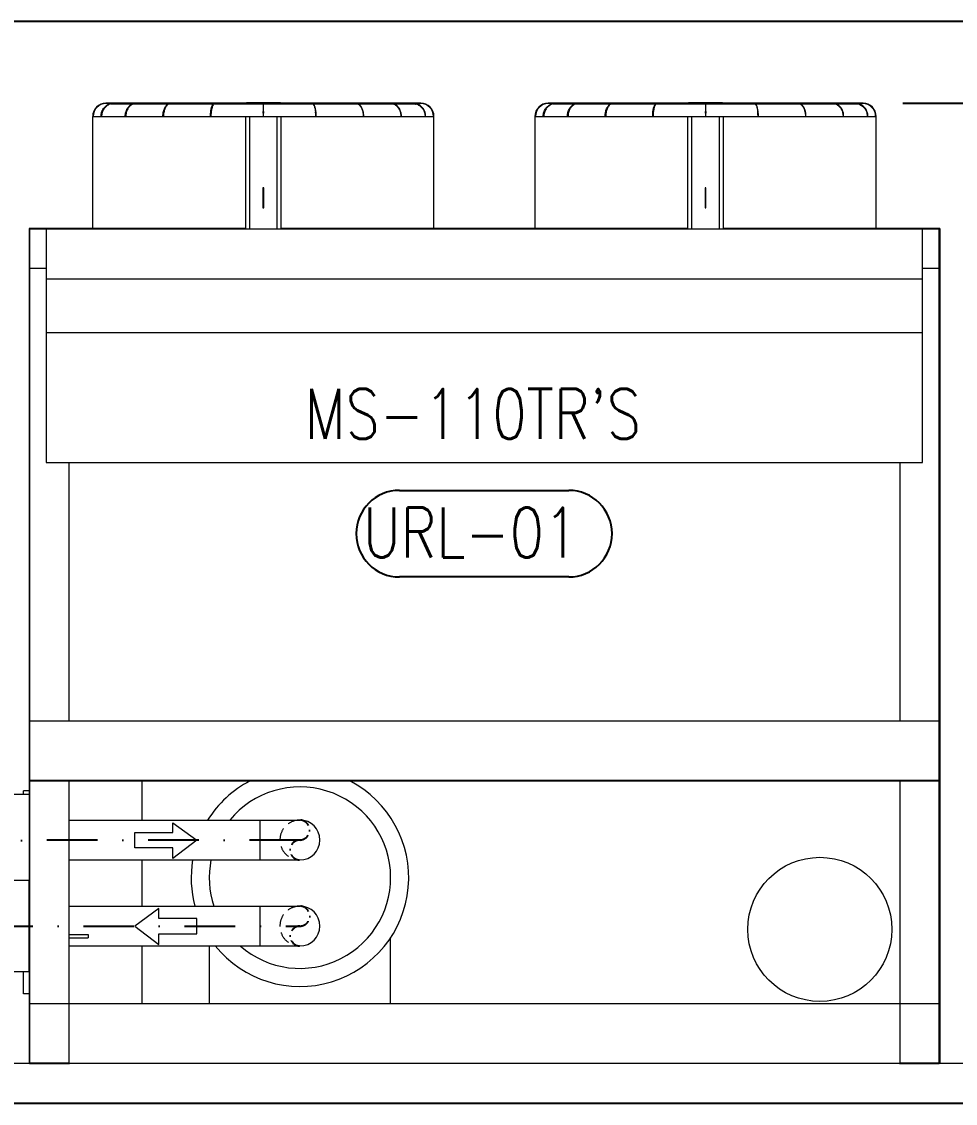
# Model space of a CAD drawing. Header units: millimetres. Extents: x -312439 to 477422, y -331570 to 212570.
# Drawn here: x 364688 to 367032, y 192609 to 195324 of the extents above; entities that cross this region are included whole.
import ezdxf

# ---------------------------------------------------------------- set-up
doc = ezdxf.new("R2010")
doc.units = ezdxf.units.MM
doc.linetypes.add('DASHDOT', pattern=[25.4, 12.7, -6.35, 0, -6.35])
doc.linetypes.add('HIDDEN', pattern=[9.525, 6.35, -3.175])
doc.layers.add('ARCONDTEXTO', color=4, linetype='Continuous')
doc.styles.add('ROMAND', font='ROMAND.SHX')
doc.styles.add('ROMANS', font='romans.shx', dxfattribs={"height": 187.5})
doc.dimstyles.new('1-50 (MILIMETRO)', dxfattribs={"dimscale": 0, "dimtxt": 125, "dimasz": 125, "dimexe": 100, "dimexo": 100, "dimgap": 50, "dimtad": 0, "dimdec": 0, "dimzin": 0, "dimdsep": 46, "dimtxsty": 'ROMAND', "dimcen": -390, "dimclrd": 1, "dimclre": 1, "dimclrt": 3, "dimadec": 0, "dimazin": 0, "dimtfac": 1, "dimtdec": 0, "dimtix": 1, "dimtmove": 2, "dimatfit": 2, "dimfxl": 1, "dimtvp": 1, "dimtolj": 1, "dimtzin": 0, "dimarcsym": 0})

# ---------------------------------------------------------------- blocks, each defined once
blk = doc.blocks.new('*D4')
at = {"color": 1, "lineweight": -2, "transparency": 16777216}
for p, q in [((366900.1, 195119), (367394.3, 195119)), ((367294.3, 192833.8), (367294.3, 194994)), ((367092.6, 192708.8), (367394.3, 192708.8))]:
    blk.add_line(p, q, dxfattribs=at)
at = {"color": 1, "transparency": 16777216}
for points in [[(367273.5, 194994), (367315.1, 194994), (367294.3, 195119)], [(367273.5, 192833.8), (367315.1, 192833.8), (367294.3, 192708.8)]]:
    blk.add_solid(points, dxfattribs=at)
at = {"layer": 'Defpoints', "color": 0, "transparency": 16777216}
for p in [(366800.1, 195119), (367294.3, 195119), (366992.6, 192708.8)]:
    blk.add_point(p, dxfattribs=at)
at = {"color": 3, "transparency": 16777216, "insert": (367169.3, 193913.9), "char_height": 125, "attachment_point": 5, "rotation": 90, "style": 'ROMAND'}
blk.add_mtext('\\A1;2410', dxfattribs=at)

msp = doc.modelspace()

# ---------------------------------------------------------------- linework, layer by layer
at = {"color": 1, "linetype": 'Continuous', "extrusion": (0, 1, 0)}
for p, q in [((368944.798, 195323.86, 0), (358992.168, 195323.86, 0)), ((368194.798, 192608.782, 0), (357294.798, 192608.782, 0))]:
    msp.add_line(p, q, dxfattribs=at)
at = {"color": 3, "linetype": 'Continuous', "lineweight": 0, "extrusion": (0, 1, 0)}
for p, q in [((365281.296, 195119.05, 0), (364898.986, 195119.05, 0)), ((364910.679, 195118.05, 0), (364898.986, 195118.05, 0)), ((364965.355, 195117.056, 0), (364912.279, 195117.056, 0)), ((364930.911, 195118.05, 0), (364918.343, 195118.05, 0)), ((365055.292, 195117.056, 0), (364968.202, 195117.056, 0)), ((364985.21, 195118.05, 0), (364974.519, 195118.05, 0)), ((364985.319, 195118.056, 0), (365057.23, 195118.056, 0)), ((365055.255, 195117.033, 0), (365007.676, 195117.033, 0)), ((365168.556, 195117.033, 0), (365057.422, 195117.033, 0)), ((365168.576, 195117.056, 0), (365057.474, 195117.056, 0)), ((365069.781, 195118.05, 0), (365062.014, 195118.05, 0)), ((365069.891, 195118.056, 0), (365169.628, 195118.056, 0)), ((365293.978, 195117.033, 0), (365169.98, 195117.033, 0)), ((365293.978, 195117.056, 0), (365170.006, 195117.056, 0)), ((365172.264, 195118.05, 0), (365176.348, 195118.05, 0)), ((365176.447, 195118.056, 0), (365293.978, 195118.056, 0)), ((365337.137, 195120.026, 0), (365251.819, 195120.026, 0)), ((365251.819, 195119.05, 0), (365251.819, 195120.026, 0)), ((365281.44, 195119.026, 0), (365294.326, 195119.026, 0)), ((365293.978, 195118.55, 0), (365293.978, 195086.133, 0)), ((365294.63, 195119.026, 0), (365307.515, 195119.026, 0)), ((365294.978, 195086.133, 0), (365294.978, 195118.55, 0)), ((365294.978, 195118.056, 0), (365412.509, 195118.056, 0)), ((365418.949, 195117.056, 0), (365294.978, 195117.056, 0)), ((365418.975, 195117.033, 0), (365294.978, 195117.033, 0)), ((365689.969, 195119.05, 0), (365307.66, 195119.05, 0)), ((365337.137, 195119.05, 0), (365337.137, 195120.026, 0)), ((365412.608, 195118.05, 0), (365416.691, 195118.05, 0)), ((365419.328, 195118.056, 0), (365519.065, 195118.056, 0)), ((365531.482, 195117.056, 0), (365420.38, 195117.056, 0)), ((365531.533, 195117.033, 0), (365420.4, 195117.033, 0)), ((365526.942, 195118.05, 0), (365519.174, 195118.05, 0)), ((365531.726, 195118.056, 0), (365603.637, 195118.056, 0)), ((365620.753, 195117.056, 0), (365533.663, 195117.056, 0)), ((365581.28, 195117.033, 0), (365533.701, 195117.033, 0)), ((365614.437, 195118.05, 0), (365603.746, 195118.05, 0)), ((365676.676, 195117.056, 0), (365623.6, 195117.056, 0)), ((365670.613, 195118.05, 0), (365658.045, 195118.05, 0)), ((365689.969, 195118.05, 0), (365678.276, 195118.05, 0)), ((366391.456, 195119.05, 0), (366009.146, 195119.05, 0)), ((366020.839, 195118.05, 0), (366009.146, 195118.05, 0)), ((366075.515, 195117.056, 0), (366022.44, 195117.056, 0)), ((366041.071, 195118.05, 0), (366028.503, 195118.05, 0)), ((366165.452, 195117.056, 0), (366078.362, 195117.056, 0)), ((366095.37, 195118.05, 0), (366084.679, 195118.05, 0)), ((366095.479, 195118.056, 0), (366167.39, 195118.056, 0)), ((366165.415, 195117.033, 0), (366117.836, 195117.033, 0)), ((366278.716, 195117.033, 0), (366167.582, 195117.033, 0)), ((366278.736, 195117.056, 0), (366167.634, 195117.056, 0)), ((366172.174, 195118.05, 0), (366179.941, 195118.05, 0)), ((366180.051, 195118.056, 0), (366279.788, 195118.056, 0)), ((366404.138, 195117.033, 0), (366280.14, 195117.033, 0)), ((366404.138, 195117.056, 0), (366280.166, 195117.056, 0)), ((366286.508, 195118.05, 0), (366282.424, 195118.05, 0)), ((366286.607, 195118.056, 0), (366404.138, 195118.056, 0)), ((366447.297, 195120.026, 0), (366361.979, 195120.026, 0)), ((366361.979, 195119.05, 0), (366361.979, 195120.026, 0)), ((366391.6, 195119.026, 0), (366404.486, 195119.026, 0)), ((366404.138, 195118.55, 0), (366404.138, 195086.133, 0)), ((366404.79, 195119.026, 0), (366417.675, 195119.026, 0)), ((366405.138, 195086.133, 0), (366405.138, 195118.55, 0)), ((366405.138, 195118.056, 0), (366522.669, 195118.056, 0)), ((366529.109, 195117.056, 0), (366405.138, 195117.056, 0)), ((366529.135, 195117.033, 0), (366405.138, 195117.033, 0)), ((366800.129, 195119.05, 0), (366417.82, 195119.05, 0)), ((366447.297, 195119.05, 0), (366447.297, 195120.026, 0)), ((366522.768, 195118.05, 0), (366526.851, 195118.05, 0)), ((366529.488, 195118.056, 0), (366629.225, 195118.056, 0)), ((366641.642, 195117.056, 0), (366530.54, 195117.056, 0)), ((366641.694, 195117.033, 0), (366530.56, 195117.033, 0)), ((366637.102, 195118.05, 0), (366629.335, 195118.05, 0)), ((366641.886, 195118.056, 0), (366713.797, 195118.056, 0)), ((366730.913, 195117.056, 0), (366643.824, 195117.056, 0)), ((366691.44, 195117.033, 0), (366643.861, 195117.033, 0)), ((366724.597, 195118.05, 0), (366713.906, 195118.05, 0)), ((366786.836, 195117.056, 0), (366733.761, 195117.056, 0)), ((366780.773, 195118.05, 0), (366768.205, 195118.05, 0)), ((366800.129, 195118.05, 0), (366788.437, 195118.05, 0)), ((364866.07, 195086.133, 0), (365722.886, 195086.133, 0)), ((364866.32, 194804.689, 0), (364866.32, 195086.133, 0)), ((364867.07, 195086.133, 0), (364867.57, 195086.141, 0)), ((365249.534, 195086.133, 0), (365249.534, 194803.689, 0)), ((365260.351, 194803.689, 0), (365260.351, 195086.133, 0)), ((365328.605, 195086.133, 0), (365328.605, 194803.689, 0)), ((365339.422, 194803.689, 0), (365339.422, 195086.133, 0)), ((365721.386, 195086.141, 0), (365721.886, 195086.133, 0)), ((365722.636, 194804.689, 0), (365722.636, 195086.133, 0)), ((365976.23, 195086.133, 0), (366833.046, 195086.133, 0)), ((365976.48, 194804.689, 0), (365976.48, 195086.133, 0)), ((365977.23, 195086.133, 0), (365977.73, 195086.141, 0)), ((366359.694, 195086.133, 0), (366359.694, 194803.689, 0)), ((366449.582, 194803.689, 0), (366449.582, 195086.133, 0)), ((366831.546, 195086.141, 0), (366832.046, 195086.133, 0)), ((366832.796, 194804.689, 0), (366832.796, 195086.133, 0)), ((365295.478, 194906.599, 0), (365293.478, 194906.599, 0)), ((365293.478, 194906.599, 0), (365293.478, 194856.599, 0)), ((365295.478, 194856.599, 0), (365295.478, 194906.599, 0)), ((366405.638, 194906.599, 0), (366403.638, 194906.599, 0)), ((366403.638, 194906.599, 0), (366403.638, 194856.599, 0)), ((366405.638, 194856.599, 0), (366405.638, 194906.599, 0)), ((365293.478, 194856.599, 0), (365295.478, 194856.599, 0)), ((366403.638, 194856.599, 0), (366405.638, 194856.599, 0)), ((365249.534, 194804.689, 0), (364706.558, 194804.689, 0)), ((364706.558, 194804.689, 0), (364706.558, 192708.782, 0)), ((364707.558, 194803.689, 0), (366991.558, 194803.689, 0)), ((364707.558, 194803.689, 0), (364707.558, 192708.782, 0)), ((364749.086, 194803.689, 0), (364749.086, 194217.579, 0)), ((364750.086, 194542.626, 0), (364750.086, 194803.689, 0)), ((364750.558, 194804.689, 0), (364750.558, 194803.689, 0)), ((364856.558, 194803.689, 0), (364856.558, 194804.689, 0)), ((366359.694, 194804.689, 0), (365339.422, 194804.689, 0)), ((366992.558, 194804.689, 0), (366449.582, 194804.689, 0)), ((366842.558, 194804.689, 0), (366842.558, 194803.689, 0)), ((366948.086, 194803.689, 0), (366948.086, 194542.626, 0)), ((366948.558, 194803.689, 0), (366948.558, 194804.689, 0)), ((366949.086, 194217.579, 0), (366949.086, 194803.689, 0)), ((366991.558, 192708.782, 0), (366991.558, 194803.689, 0)), ((366992.558, 194804.689, 0), (366992.558, 192708.782, 0)), ((364706.558, 194704.689, 0), (364749.086, 194704.689, 0)), ((366949.086, 194704.689, 0), (366992.558, 194704.689, 0)), ((364749.086, 194677.975, 0), (366949.086, 194677.975, 0)), ((366949.086, 194542.626, 0), (364749.086, 194542.626, 0)), ((364749.086, 194217.579, 0), (366949.086, 194217.579, 0)), ((364806.558, 194217.579, 0), (364806.558, 193567.94, 0)), ((366892.558, 194217.579, 0), (366892.558, 193567.94, 0)), ((366991.558, 193567.94, 0), (364707.558, 193567.94, 0)), ((364708.558, 193418.94, 0), (364708.558, 193567.94, 0)), ((366990.558, 193567.94, 0), (366990.558, 193418.94, 0)), ((364706.558, 193418.94, 0), (364707.558, 193418.94, 0)), ((364706.558, 193417.94, 0), (366991.558, 193417.94, 0)), ((364806.558, 193417.94, 0), (364806.558, 192709.782, 0)), ((364807.558, 193417.94, 0), (364807.558, 193418.94, 0)), ((364989.523, 193417.94, 0), (364989.523, 193319.782, 0)), ((366892.558, 193417.94, 0), (366892.558, 192709.782, 0)), ((364706.558, 193384.282, 0), (364658.958, 193384.282, 0)), ((364706.558, 193392.94, 0), (364692.558, 193392.94, 0)), ((364692.558, 193384.282, 0), (364692.558, 193392.94, 0)), ((364806.558, 193319.782, 0), (365386.352, 193319.782, 0)), ((365286.352, 193219.782, 0), (365286.352, 193319.782, 0)), ((364806.558, 193219.782, 0), (365386.352, 193219.782, 0)), ((364989.523, 193219.782, 0), (364989.523, 193103.782, 0)), ((364706.249, 193168.282, 0), (364658.649, 193168.282, 0)), ((364706.249, 192939.282, 0), (364706.249, 193168.282, 0)), ((364706.558, 193155.282, 0), (364706.249, 193155.282, 0)), ((364806.558, 193103.782, 0), (365386.352, 193103.782, 0)), ((365286.352, 193003.782, 0), (365286.352, 193103.782, 0)), ((364706.249, 193032.972, 0), (364706.558, 193032.972, 0)), ((364706.249, 193024.429, 0), (364706.558, 193024.429, 0)), ((364806.558, 193032.972, 0), (364854.886, 193032.972, 0)), ((364806.558, 193024.429, 0), (364854.886, 193024.429, 0)), ((364854.886, 193032.972, 0), (364854.886, 193024.429, 0)), ((365614.102, 192858.782, 0), (365614.102, 193024.681, 0)), ((364806.558, 193003.782, 0), (365386.352, 193003.782, 0)), ((364989.523, 193003.782, 0), (364989.523, 192858.782, 0)), ((365158.601, 193003.782, 0), (365158.601, 192858.782, 0)), ((364706.249, 192939.282, 0), (364658.649, 192939.282, 0)), ((364692.558, 192883.782, 0), (364692.558, 192939.282, 0)), ((364706.558, 192883.782, 0), (364692.558, 192883.782, 0)), ((366991.558, 192858.782, 0), (364707.558, 192858.782, 0)), ((364708.558, 192709.782, 0), (364708.558, 192858.782, 0)), ((366990.558, 192858.782, 0), (366990.558, 192709.782, 0)), ((364706.558, 192709.782, 0), (364707.558, 192709.782, 0)), ((364707.558, 192708.782, 0), (364807.558, 192708.782, 0)), ((364807.558, 192709.782, 0), (364708.558, 192709.782, 0)), ((364807.558, 192708.782, 0), (364807.558, 192709.782, 0)), ((366891.558, 192709.782, 0), (366891.558, 192708.782, 0)), ((366990.558, 192709.782, 0), (366891.558, 192709.782, 0)), ((366891.558, 192708.782, 0), (366991.558, 192708.782, 0))]:
    msp.add_line(p, q, dxfattribs=at)
at = {"color": 3, "linetype": 'Continuous', "lineweight": 0, "extrusion": (4.82647e-32, 9.98008e-32, -1)}
for p, q in [((366370.511, 194803.689, 0), (366370.511, 195086.133, 0)), ((366438.765, 195086.133, 0), (366438.765, 194803.689, 0))]:
    msp.add_line(p, q, dxfattribs=at)
at = {"color": 3, "linetype": 'Continuous', "lineweight": 0, "extrusion": (1.05298e-32, 9.20677e-32, -1)}
msp.add_line((366990.558, 193418.94, 0), (364708.558, 193418.94, 0), dxfattribs=at)
at = {"color": 3, "linetype": 'Continuous', "lineweight": 0, "extrusion": (-3.81195e-32, 9.20677e-32, -1)}
msp.add_line((366891.558, 193418.94, 0), (366891.558, 193417.94, 0), dxfattribs=at)
at = {"color": 1, "linetype": 'Continuous', "lineweight": 0}
for p, q in [((364971.782, 193288.473, 0), (365067.101, 193288.473, 0)), ((364971.782, 193250.118, 0), (364971.782, 193288.473, 0)), ((365067.101, 193313.149, 0), (365127.179, 193269.295, 0)), ((365067.101, 193288.473, 0), (365067.101, 193313.149, 0)), ((365127.179, 193269.295, 0), (365067.101, 193222.995, 0)), ((365067.101, 193250.118, 0), (364971.782, 193250.118, 0)), ((365067.101, 193222.995, 0), (365067.101, 193250.118, 0))]:
    msp.add_line(p, q, dxfattribs=at)
at = {"color": 6, "linetype": 'DASHDOT', "ltscale": 10, "extrusion": (0, 1, 0)}
msp.add_line((365386.352, 193269.782, 0), (364407.358, 193268.632, 0), dxfattribs=at)
at = {"color": 4, "linetype": 'Continuous', "lineweight": 0}
for p, q in [((365031.854, 193097.636, 0), (364971.776, 193053.782, 0)), ((365031.854, 193072.959, 0), (365031.854, 193097.636, 0)), ((365127.173, 193072.959, 0), (365031.854, 193072.959, 0)), ((365127.173, 193034.605, 0), (365127.173, 193072.959, 0)), ((364971.776, 193053.782, 0), (365031.854, 193007.482, 0)), ((365031.854, 193034.605, 0), (365127.173, 193034.605, 0)), ((365031.854, 193007.482, 0), (365031.854, 193034.605, 0))]:
    msp.add_line(p, q, dxfattribs=at)
at = {"color": 6, "linetype": 'DASHDOT', "ltscale": 10}
msp.add_line((364080.358, 193053.782, 0), (365386.352, 193053.782, 0), dxfattribs=at)
at = {"color": 7, "linetype": 'Continuous', "lineweight": 0, "extrusion": (0, 1, 0)}
for p, q in [((367142.558, 192708.782, 0), (364556.558, 192708.782, 0)), ((364807.558, 192709.782, 0), (366891.558, 192709.782, 0))]:
    msp.add_line(p, q, dxfattribs=at)
at = {"color": 7, "linetype": 'Continuous', "lineweight": 0, "extrusion": (1.17818e-33, -1.44468e-31, -1)}
msp.add_line((364556.558, 192608.782, 0), (367142.558, 192608.782, 0), dxfattribs=at)
at = {"color": 1, "elevation": 0}
for points in [[(365636.301, 194147.417), (366061.184, 194147.417)], [(366061.184, 193930.011), (365636.301, 193930.011)]]:
    msp.add_lwpolyline(points, dxfattribs=at)
at = {"color": 3, "linetype": 'Continuous', "lineweight": 0}
msp.add_circle((366691.646, 193045.577, 0), 180.827, dxfattribs=at)
for centre, radius, start, end in [((364898.986, 195086.133, 0), 32.916, 90, 180), ((364898.986, 195086.63, 0), 31.42, 90, 180.890598), ((364912.279, 195117.556, 0), 0.5, 211.050989, 270), ((365007.676, 195117.533, 0), 0.5, 252.578804, 270), ((365294.478, 195118.55, 0), 0.5, 0, 180), ((365581.28, 195117.533, 0), 0.5, 270, 287.421196), ((365676.676, 195117.556, 0), 0.5, 270, 328.949011), ((365689.969, 195086.133, 0), 32.916, 0, 90), ((365689.969, 195086.63, 0), 31.42, 359.109402, 90), ((366009.146, 195086.133, 0), 32.916, 90, 180), ((366009.146, 195086.63, 0), 31.42, 90, 180.890598), ((366022.44, 195117.556, 0), 0.5, 211.050989, 270), ((366117.836, 195117.533, 0), 0.5, 252.578804, 270), ((366404.638, 195118.55, 0), 0.5, 0, 180), ((366691.44, 195117.533, 0), 0.5, 270, 287.421196), ((366786.836, 195117.556, 0), 0.5, 270, 328.949011), ((366800.129, 195086.133, 0), 32.916, 0, 90), ((366800.129, 195086.63, 0), 31.42, 359.109402, 90), ((365386.352, 193175.313, 0), 273.057, 117.306974, 148.056551), ((365386.352, 193175.313, 0), 273.057, 218.916398, 62.693026), ((365386.352, 193175.313, 0), 227.75, 228.864074, 140.629505), ((365386.352, 193269.782, 0), 50, 270, 89.999964), ((365386.352, 193175.313, 0), 273.057, 170.627176, 195.186495), ((365386.352, 193175.313, 0), 227.75, 168.740355, 198.304933), ((365386.352, 193053.782, 0), 50, 270, 89.999964)]:
    msp.add_arc(centre, radius, start, end, dxfattribs=at)
at = {"color": 1}
for centre, start, end in [((365636.301, 194038.714, 0), 90, 270), ((366061.184, 194038.714, 0), 270, 90)]:
    msp.add_arc(centre, 108.703, start, end, dxfattribs=at)
at = {"color": 1, "linetype": 'HIDDEN', "lineweight": 0, "ltscale": 5}
for centre in [(365386.098, 193269.782, 0), (365386.098, 193053.782, 0)]:
    msp.add_arc(centre, 50, 90, 270.000001, dxfattribs=at)
at = {"color": 6, "linetype": 'DASHDOT', "ltscale": 2}
for centre, radius, start, end in [((365385.678, 193294.782, 0), 25.004, 270.9629, 89.0371), ((365386.494, 193244.782, 0), 25.003, 90.907662, 269.092338), ((365385.932, 193078.782, 0), 25.004, 270.9629, 89.0371), ((365386.748, 193028.782, 0), 25.003, 90.907662, 269.092338)]:
    msp.add_arc(centre, radius, start, end, dxfattribs=at)
at = {"color": 3, "linetype": 'Continuous', "lineweight": 0}
for centre, ratio in [((364918.343, 195118.55, 0), 0.30901699), ((364974.519, 195118.55, 0), 0.58778525), ((365062.014, 195118.55, 0), 0.80901699), ((365172.264, 195118.55, 0), 0.95105652), ((365416.691, 195118.55, 0), 0.95105652), ((365526.942, 195118.55, 0), 0.80901699), ((365614.437, 195118.55, 0), 0.58778525), ((365670.613, 195118.55, 0), 0.30901699), ((366028.503, 195118.55, 0), 0.30901699), ((366084.679, 195118.55, 0), 0.58778525), ((366172.174, 195118.55, 0), 0.80901699), ((366282.424, 195118.55, 0), 0.95105652), ((366526.851, 195118.55, 0), 0.95105652), ((366637.102, 195118.55, 0), 0.80901699), ((366724.597, 195118.55, 0), 0.58778525), ((366780.773, 195118.55, 0), 0.30901699)]:
    msp.add_ellipse(centre, major_axis=(0, -0.5), ratio=ratio, dxfattribs=at)
for centre, major_axis, ratio, start_param, end_param in [((364887.989, 195086.133, 0), (0.5, 0.007), 0.00480313, 5.02651274, 6.28318531), ((364948.698, 195086.133, 0), (0.5, 0.006), 0.00913609, 5.34065006, 6.28318531), ((365043.254, 195086.133, 0), (-0.5, -0.005), 0.01257475, 2.51321667, 3.14159265), ((365162.402, 195086.133, 0), (-0.5, -0.002), 0.01478251, 2.82739788, 3.14159265), ((365294.478, 195086.133, 0), (0.5, 0), 0.01554325, 1.57079633, 3.14159265), ((365294.478, 195086.133, 0), (0.5, 0), 0.01554325, 0, 1.57079633), ((365426.554, 195086.133, 0), (-0.5, 0.002), 0.01478251, 0, 0.31419477), ((365545.702, 195086.133, 0), (-0.5, 0.005), 0.01257475, 0, 0.62837598), ((365640.258, 195086.133, 0), (-0.5, 0.006), 0.00913609, 0, 0.94253524), ((365700.967, 195086.133, 0), (-0.5, 0.007), 0.00480313, 0, 1.25667257), ((365998.149, 195086.133, 0), (0.5, 0.007), 0.00480313, 5.02651274, 6.28318531), ((366058.858, 195086.133, 0), (0.5, 0.006), 0.00913609, 5.34065006, 6.28318531), ((366153.414, 195086.133, 0), (-0.5, -0.005), 0.01257475, 2.51321667, 3.14159265), ((366272.562, 195086.133, 0), (-0.5, -0.002), 0.01478251, 2.82739788, 3.14159265), ((366404.638, 195086.133, 0), (0.5, 0), 0.01554325, 1.57079633, 3.14159265), ((366404.638, 195086.133, 0), (0.5, 0), 0.01554325, 0, 1.57079633), ((366536.714, 195086.133, 0), (-0.5, 0.002), 0.01478251, 0, 0.31419477), ((366655.862, 195086.133, 0), (-0.5, 0.005), 0.01257475, 0, 0.62837598), ((366750.418, 195086.133, 0), (-0.5, 0.006), 0.00913609, 0, 0.94253524), ((366811.127, 195086.133, 0), (-0.5, 0.007), 0.00480313, 0, 1.25667257)]:
    msp.add_ellipse(centre, major_axis=major_axis, ratio=ratio, start_param=start_param, end_param=end_param, dxfattribs=at)
for points, knots in [([(364887.013, 195086.133, 0), (364887.013, 195089.578, 0), (364887.532, 195093.022, 0), (364889.557, 195099.575, 0), (364891.063, 195102.683, 0), (364894.917, 195108.26, 0), (364897.264, 195110.729, 0), (364902.572, 195114.784, 0), (364905.532, 195116.37, 0), (364911.777, 195118.503, 0), (364915.06, 195119.05, 0), (364918.343, 195119.05, 0)], [4.71238898, 4.71238898, 4.71238898, 4.71238898, 5.02654825, 5.02654825, 5.34070751, 5.34070751, 5.65486678, 5.65486678, 5.96902604, 5.96902604, 6.28318531, 6.28318531, 6.28318531, 6.28318531]), ([(364918.343, 195118.05, 0), (364915.188, 195118.05, 0), (364912.034, 195117.519, 0), (364906.037, 195115.449, 0), (364903.196, 195113.909, 0), (364898.11, 195109.973, 0), (364895.865, 195107.576, 0), (364892.198, 195102.163, 0), (364890.776, 195099.148, 0), (364888.896, 195092.799, 0), (364888.44, 195089.466, 0), (364888.489, 195086.141, 0)], [0, 0, 0, 0, 0.31726804, 0.31726804, 0.63453608, 0.63453608, 0.95180412, 0.95180412, 1.26907216, 1.26907216, 1.5863402, 1.5863402, 1.5863402, 1.5863402]), ([(364947.793, 195086.133, 0), (364947.793, 195089.57, 0), (364948.233, 195093.007, 0), (364949.953, 195099.549, 0), (364951.232, 195102.653, 0), (364954.509, 195108.229, 0), (364956.507, 195110.699, 0), (364961.032, 195114.763, 0), (364963.559, 195116.355, 0), (364968.897, 195118.499, 0), (364971.707, 195119.05, 0), (364974.519, 195119.05, 0)], [4.71238898, 4.71238898, 4.71238898, 4.71238898, 5.02654825, 5.02654825, 5.34070751, 5.34070751, 5.65486678, 5.65486678, 5.96902604, 5.96902604, 6.28318531, 6.28318531, 6.28318531, 6.28318531]), ([(364974.519, 195118.05, 0), (364971.853, 195118.05, 0), (364969.187, 195117.523, 0), (364964.113, 195115.464, 0), (364961.705, 195113.931, 0), (364957.388, 195110.003, 0), (364955.479, 195107.608, 0), (364952.359, 195102.193, 0), (364951.147, 195099.174, 0), (364949.545, 195092.813, 0), (364949.156, 195089.472, 0), (364949.198, 195086.14, 0)], [0, 0, 0, 0, 0.31726804, 0.31726804, 0.63453608, 0.63453608, 0.95180412, 0.95180412, 1.26907216, 1.26907216, 1.5863402, 1.5863402, 1.5863402, 1.5863402]), ([(365042.46, 195086.133, 0), (365042.46, 195089.559, 0), (365042.779, 195092.984, 0), (365044.024, 195099.505, 0), (365044.951, 195102.601, 0), (365047.328, 195108.167, 0), (365048.777, 195110.636, 0), (365052.074, 195114.711, 0), (365053.92, 195116.315, 0), (365057.848, 195118.486, 0), (365059.929, 195119.05, 0), (365062.014, 195119.05, 0)], [4.71238898, 4.71238898, 4.71238898, 4.71238898, 5.02654825, 5.02654825, 5.34070751, 5.34070751, 5.65486678, 5.65486678, 5.96902604, 5.96902604, 6.28318531, 6.28318531, 6.28318531, 6.28318531]), ([(365062.014, 195118.05, 0), (365060.12, 195118.05, 0), (365058.223, 195117.536, 0), (365054.585, 195115.504, 0), (365052.846, 195113.983, 0), (365049.718, 195110.066, 0), (365048.33, 195107.67, 0), (365046.058, 195102.244, 0), (365045.175, 195099.216, 0), (365044.007, 195092.834, 0), (365043.723, 195089.482, 0), (365043.754, 195086.138, 0)], [0, 0, 0, 0, 0.31726804, 0.31726804, 0.63453608, 0.63453608, 0.95180412, 0.95180412, 1.26907216, 1.26907216, 1.5863402, 1.5863402, 1.5863402, 1.5863402]), ([(365161.747, 195086.133, 0), (365161.747, 195089.544, 0), (365161.914, 195092.955, 0), (365162.566, 195099.447, 0), (365163.051, 195102.528, 0), (365164.294, 195108.066, 0), (365165.052, 195110.523, 0), (365166.78, 195114.586, 0), (365167.747, 195116.194, 0), (365169.865, 195118.421, 0), (365171.046, 195119.05, 0), (365172.264, 195119.05, 0)], [4.71238898, 4.71238898, 4.71238898, 4.71238898, 5.02654825, 5.02654825, 5.34070751, 5.34070751, 5.65486678, 5.65486678, 5.96902604, 5.96902604, 6.28318531, 6.28318531, 6.28318531, 6.28318531]), ([(365172.264, 195118.05, 0), (365171.392, 195118.05, 0), (365170.481, 195117.602, 0), (365168.641, 195115.647, 0), (365167.743, 195114.174, 0), (365166.113, 195110.349, 0), (365165.382, 195107.99, 0), (365164.171, 195102.613, 0), (365163.695, 195099.588, 0), (365163.057, 195093.202, 0), (365162.896, 195089.84, 0), (365162.901, 195086.366, 0), (365162.901, 195086.251, 0), (365162.902, 195086.136, 0)], [0, 0, 0, 0, 0.31726804, 0.31726804, 0.62758705, 0.62758705, 0.94116827, 0.94116827, 1.25820928, 1.25820928, 1.57547732, 1.57547732, 1.5863402, 1.5863402, 1.5863402, 1.5863402]), ([(365427.209, 195086.133, 0), (365427.209, 195089.544, 0), (365427.042, 195092.955, 0), (365426.39, 195099.447, 0), (365425.905, 195102.528, 0), (365424.662, 195108.066, 0), (365423.904, 195110.523, 0), (365422.175, 195114.586, 0), (365421.208, 195116.194, 0), (365419.09, 195118.421, 0), (365417.91, 195119.05, 0), (365416.691, 195119.05, 0)], [4.71238898, 4.71238898, 4.71238898, 4.71238898, 5.02654825, 5.02654825, 5.34070751, 5.34070751, 5.65486678, 5.65486678, 5.96902604, 5.96902604, 6.28318531, 6.28318531, 6.28318531, 6.28318531]), ([(365416.691, 195118.05, 0), (365417.563, 195118.05, 0), (365418.474, 195117.602, 0), (365420.314, 195115.647, 0), (365421.213, 195114.174, 0), (365422.842, 195110.349, 0), (365423.574, 195107.99, 0), (365424.785, 195102.613, 0), (365425.261, 195099.588, 0), (365425.899, 195093.202, 0), (365426.06, 195089.84, 0), (365426.055, 195086.366, 0), (365426.055, 195086.251, 0), (365426.054, 195086.136, 0)], [0, 0, 0, 0, 0.31726804, 0.31726804, 0.62758705, 0.62758705, 0.94116827, 0.94116827, 1.25820928, 1.25820928, 1.57547732, 1.57547732, 1.5863402, 1.5863402, 1.5863402, 1.5863402]), ([(365546.496, 195086.133, 0), (365546.496, 195089.559, 0), (365546.177, 195092.984, 0), (365544.932, 195099.505, 0), (365544.005, 195102.601, 0), (365541.628, 195108.167, 0), (365540.178, 195110.636, 0), (365536.882, 195114.711, 0), (365535.035, 195116.315, 0), (365531.108, 195118.486, 0), (365529.026, 195119.05, 0), (365526.942, 195119.05, 0)], [4.71238898, 4.71238898, 4.71238898, 4.71238898, 5.02654825, 5.02654825, 5.34070751, 5.34070751, 5.65486678, 5.65486678, 5.96902604, 5.96902604, 6.28318531, 6.28318531, 6.28318531, 6.28318531]), ([(365526.942, 195118.05, 0), (365528.836, 195118.05, 0), (365530.732, 195117.536, 0), (365534.37, 195115.504, 0), (365536.109, 195113.983, 0), (365539.238, 195110.066, 0), (365540.626, 195107.67, 0), (365542.898, 195102.244, 0), (365543.781, 195099.216, 0), (365544.948, 195092.834, 0), (365545.232, 195089.482, 0), (365545.202, 195086.138, 0)], [0, 0, 0, 0, 0.31726804, 0.31726804, 0.63453608, 0.63453608, 0.95180412, 0.95180412, 1.26907216, 1.26907216, 1.5863402, 1.5863402, 1.5863402, 1.5863402]), ([(365641.163, 195086.133, 0), (365641.163, 195089.57, 0), (365640.722, 195093.007, 0), (365639.003, 195099.549, 0), (365637.724, 195102.653, 0), (365634.446, 195108.229, 0), (365632.449, 195110.699, 0), (365627.924, 195114.763, 0), (365625.397, 195116.355, 0), (365620.059, 195118.499, 0), (365617.248, 195119.05, 0), (365614.437, 195119.05, 0)], [4.71238898, 4.71238898, 4.71238898, 4.71238898, 5.02654825, 5.02654825, 5.34070751, 5.34070751, 5.65486678, 5.65486678, 5.96902604, 5.96902604, 6.28318531, 6.28318531, 6.28318531, 6.28318531]), ([(365614.437, 195118.05, 0), (365617.103, 195118.05, 0), (365619.768, 195117.523, 0), (365624.843, 195115.464, 0), (365627.251, 195113.931, 0), (365631.568, 195110.003, 0), (365633.476, 195107.608, 0), (365636.597, 195102.193, 0), (365637.809, 195099.174, 0), (365639.411, 195092.813, 0), (365639.8, 195089.472, 0), (365639.758, 195086.14, 0)], [0, 0, 0, 0, 0.31726804, 0.31726804, 0.63453608, 0.63453608, 0.95180412, 0.95180412, 1.26907216, 1.26907216, 1.5863402, 1.5863402, 1.5863402, 1.5863402]), ([(365701.942, 195086.133, 0), (365701.942, 195089.578, 0), (365701.424, 195093.022, 0), (365699.399, 195099.575, 0), (365697.893, 195102.683, 0), (365694.039, 195108.26, 0), (365691.692, 195110.729, 0), (365686.383, 195114.784, 0), (365683.423, 195116.37, 0), (365677.179, 195118.503, 0), (365673.896, 195119.05, 0), (365670.613, 195119.05, 0)], [4.71238898, 4.71238898, 4.71238898, 4.71238898, 5.02654825, 5.02654825, 5.34070751, 5.34070751, 5.65486678, 5.65486678, 5.96902604, 5.96902604, 6.28318531, 6.28318531, 6.28318531, 6.28318531]), ([(365670.613, 195118.05, 0), (365673.768, 195118.05, 0), (365676.922, 195117.519, 0), (365682.919, 195115.449, 0), (365685.76, 195113.909, 0), (365690.846, 195109.973, 0), (365693.09, 195107.576, 0), (365696.758, 195102.163, 0), (365698.18, 195099.148, 0), (365700.059, 195092.799, 0), (365700.516, 195089.466, 0), (365700.467, 195086.141, 0)], [0, 0, 0, 0, 0.31726804, 0.31726804, 0.63453608, 0.63453608, 0.95180412, 0.95180412, 1.26907216, 1.26907216, 1.5863402, 1.5863402, 1.5863402, 1.5863402]), ([(365997.173, 195086.133, 0), (365997.173, 195089.578, 0), (365997.692, 195093.022, 0), (365999.717, 195099.575, 0), (366001.223, 195102.683, 0), (366005.077, 195108.26, 0), (366007.424, 195110.729, 0), (366012.732, 195114.784, 0), (366015.693, 195116.37, 0), (366021.937, 195118.503, 0), (366025.22, 195119.05, 0), (366028.503, 195119.05, 0)], [4.71238898, 4.71238898, 4.71238898, 4.71238898, 5.02654825, 5.02654825, 5.34070751, 5.34070751, 5.65486678, 5.65486678, 5.96902604, 5.96902604, 6.28318531, 6.28318531, 6.28318531, 6.28318531]), ([(366028.503, 195118.05, 0), (366025.348, 195118.05, 0), (366022.194, 195117.519, 0), (366016.197, 195115.449, 0), (366013.356, 195113.909, 0), (366008.27, 195109.973, 0), (366006.025, 195107.576, 0), (366002.358, 195102.163, 0), (366000.936, 195099.148, 0), (365999.056, 195092.799, 0), (365998.6, 195089.466, 0), (365998.649, 195086.141, 0)], [0, 0, 0, 0, 0.31726804, 0.31726804, 0.63453608, 0.63453608, 0.95180412, 0.95180412, 1.26907216, 1.26907216, 1.5863402, 1.5863402, 1.5863402, 1.5863402]), ([(366057.953, 195086.133, 0), (366057.953, 195089.57, 0), (366058.393, 195093.007, 0), (366060.113, 195099.549, 0), (366061.392, 195102.653, 0), (366064.669, 195108.229, 0), (366066.667, 195110.699, 0), (366071.192, 195114.763, 0), (366073.719, 195116.355, 0), (366079.057, 195118.499, 0), (366081.868, 195119.05, 0), (366084.679, 195119.05, 0)], [4.71238898, 4.71238898, 4.71238898, 4.71238898, 5.02654825, 5.02654825, 5.34070751, 5.34070751, 5.65486678, 5.65486678, 5.96902604, 5.96902604, 6.28318531, 6.28318531, 6.28318531, 6.28318531]), ([(366084.679, 195118.05, 0), (366082.013, 195118.05, 0), (366079.347, 195117.523, 0), (366074.273, 195115.464, 0), (366071.865, 195113.931, 0), (366067.548, 195110.003, 0), (366065.64, 195107.608, 0), (366062.519, 195102.193, 0), (366061.307, 195099.174, 0), (366059.705, 195092.813, 0), (366059.316, 195089.472, 0), (366059.358, 195086.14, 0)], [0, 0, 0, 0, 0.31726804, 0.31726804, 0.63453608, 0.63453608, 0.95180412, 0.95180412, 1.26907216, 1.26907216, 1.5863402, 1.5863402, 1.5863402, 1.5863402]), ([(366152.62, 195086.133, 0), (366152.62, 195089.559, 0), (366152.939, 195092.984, 0), (366154.184, 195099.505, 0), (366155.111, 195102.601, 0), (366157.488, 195108.167, 0), (366158.937, 195110.636, 0), (366162.234, 195114.711, 0), (366164.08, 195116.315, 0), (366168.008, 195118.486, 0), (366170.089, 195119.05, 0), (366172.174, 195119.05, 0)], [4.71238898, 4.71238898, 4.71238898, 4.71238898, 5.02654825, 5.02654825, 5.34070751, 5.34070751, 5.65486678, 5.65486678, 5.96902604, 5.96902604, 6.28318531, 6.28318531, 6.28318531, 6.28318531]), ([(366172.174, 195118.05, 0), (366170.28, 195118.05, 0), (366168.383, 195117.536, 0), (366164.746, 195115.504, 0), (366163.007, 195113.983, 0), (366159.878, 195110.066, 0), (366158.49, 195107.67, 0), (366156.218, 195102.244, 0), (366155.335, 195099.216, 0), (366154.167, 195092.834, 0), (366153.883, 195089.482, 0), (366153.914, 195086.138, 0)], [0, 0, 0, 0, 0.31726804, 0.31726804, 0.63453608, 0.63453608, 0.95180412, 0.95180412, 1.26907216, 1.26907216, 1.5863402, 1.5863402, 1.5863402, 1.5863402]), ([(366271.907, 195086.133, 0), (366271.907, 195089.544, 0), (366272.074, 195092.955, 0), (366272.726, 195099.447, 0), (366273.211, 195102.528, 0), (366274.454, 195108.066, 0), (366275.212, 195110.523, 0), (366276.94, 195114.586, 0), (366277.908, 195116.194, 0), (366280.026, 195118.421, 0), (366281.206, 195119.05, 0), (366282.424, 195119.05, 0)], [4.71238898, 4.71238898, 4.71238898, 4.71238898, 5.02654825, 5.02654825, 5.34070751, 5.34070751, 5.65486678, 5.65486678, 5.96902604, 5.96902604, 6.28318531, 6.28318531, 6.28318531, 6.28318531]), ([(366282.424, 195118.05, 0), (366281.552, 195118.05, 0), (366280.641, 195117.602, 0), (366278.801, 195115.647, 0), (366277.903, 195114.174, 0), (366276.273, 195110.349, 0), (366275.542, 195107.99, 0), (366274.331, 195102.613, 0), (366273.855, 195099.588, 0), (366273.217, 195093.202, 0), (366273.056, 195089.84, 0), (366273.061, 195086.366, 0), (366273.061, 195086.251, 0), (366273.062, 195086.136, 0)], [0, 0, 0, 0, 0.31726804, 0.31726804, 0.62758705, 0.62758705, 0.94116827, 0.94116827, 1.25820928, 1.25820928, 1.57547732, 1.57547732, 1.5863402, 1.5863402, 1.5863402, 1.5863402]), ([(366537.369, 195086.133, 0), (366537.369, 195089.544, 0), (366537.202, 195092.955, 0), (366536.55, 195099.447, 0), (366536.065, 195102.528, 0), (366534.822, 195108.066, 0), (366534.064, 195110.523, 0), (366532.335, 195114.586, 0), (366531.368, 195116.194, 0), (366529.25, 195118.421, 0), (366528.07, 195119.05, 0), (366526.851, 195119.05, 0)], [4.71238898, 4.71238898, 4.71238898, 4.71238898, 5.02654825, 5.02654825, 5.34070751, 5.34070751, 5.65486678, 5.65486678, 5.96902604, 5.96902604, 6.28318531, 6.28318531, 6.28318531, 6.28318531]), ([(366526.851, 195118.05, 0), (366527.724, 195118.05, 0), (366528.635, 195117.602, 0), (366530.474, 195115.647, 0), (366531.373, 195114.174, 0), (366533.003, 195110.349, 0), (366533.734, 195107.99, 0), (366534.945, 195102.613, 0), (366535.421, 195099.588, 0), (366536.059, 195093.202, 0), (366536.22, 195089.84, 0), (366536.215, 195086.366, 0), (366536.215, 195086.251, 0), (366536.214, 195086.136, 0)], [0, 0, 0, 0, 0.31726804, 0.31726804, 0.62758705, 0.62758705, 0.94116827, 0.94116827, 1.25820928, 1.25820928, 1.57547732, 1.57547732, 1.5863402, 1.5863402, 1.5863402, 1.5863402]), ([(366656.656, 195086.133, 0), (366656.656, 195089.559, 0), (366656.337, 195092.984, 0), (366655.092, 195099.505, 0), (366654.165, 195102.601, 0), (366651.788, 195108.167, 0), (366650.338, 195110.636, 0), (366647.042, 195114.711, 0), (366645.196, 195116.315, 0), (366641.268, 195118.486, 0), (366639.186, 195119.05, 0), (366637.102, 195119.05, 0)], [4.71238898, 4.71238898, 4.71238898, 4.71238898, 5.02654825, 5.02654825, 5.34070751, 5.34070751, 5.65486678, 5.65486678, 5.96902604, 5.96902604, 6.28318531, 6.28318531, 6.28318531, 6.28318531]), ([(366637.102, 195118.05, 0), (366638.996, 195118.05, 0), (366640.893, 195117.536, 0), (366644.53, 195115.504, 0), (366646.269, 195113.983, 0), (366649.398, 195110.066, 0), (366650.786, 195107.67, 0), (366653.058, 195102.244, 0), (366653.941, 195099.216, 0), (366655.108, 195092.834, 0), (366655.393, 195089.482, 0), (366655.362, 195086.138, 0)], [0, 0, 0, 0, 0.31726804, 0.31726804, 0.63453608, 0.63453608, 0.95180412, 0.95180412, 1.26907216, 1.26907216, 1.5863402, 1.5863402, 1.5863402, 1.5863402]), ([(366751.323, 195086.133, 0), (366751.323, 195089.57, 0), (366750.882, 195093.007, 0), (366749.163, 195099.549, 0), (366747.884, 195102.653, 0), (366744.606, 195108.229, 0), (366742.609, 195110.699, 0), (366738.084, 195114.763, 0), (366735.557, 195116.355, 0), (366730.219, 195118.499, 0), (366727.408, 195119.05, 0), (366724.597, 195119.05, 0)], [4.71238898, 4.71238898, 4.71238898, 4.71238898, 5.02654825, 5.02654825, 5.34070751, 5.34070751, 5.65486678, 5.65486678, 5.96902604, 5.96902604, 6.28318531, 6.28318531, 6.28318531, 6.28318531]), ([(366724.597, 195118.05, 0), (366727.263, 195118.05, 0), (366729.928, 195117.523, 0), (366735.003, 195115.464, 0), (366737.411, 195113.931, 0), (366741.728, 195110.003, 0), (366743.636, 195107.608, 0), (366746.757, 195102.193, 0), (366747.969, 195099.174, 0), (366749.571, 195092.813, 0), (366749.96, 195089.472, 0), (366749.918, 195086.14, 0)], [0, 0, 0, 0, 0.31726804, 0.31726804, 0.63453608, 0.63453608, 0.95180412, 0.95180412, 1.26907216, 1.26907216, 1.5863402, 1.5863402, 1.5863402, 1.5863402]), ([(366812.102, 195086.133, 0), (366812.102, 195089.578, 0), (366811.584, 195093.022, 0), (366809.559, 195099.575, 0), (366808.053, 195102.683, 0), (366804.199, 195108.26, 0), (366801.852, 195110.729, 0), (366796.543, 195114.784, 0), (366793.583, 195116.37, 0), (366787.339, 195118.503, 0), (366784.056, 195119.05, 0), (366780.773, 195119.05, 0)], [4.71238898, 4.71238898, 4.71238898, 4.71238898, 5.02654825, 5.02654825, 5.34070751, 5.34070751, 5.65486678, 5.65486678, 5.96902604, 5.96902604, 6.28318531, 6.28318531, 6.28318531, 6.28318531]), ([(366780.773, 195118.05, 0), (366783.928, 195118.05, 0), (366787.082, 195117.519, 0), (366793.079, 195115.449, 0), (366795.92, 195113.909, 0), (366801.006, 195109.973, 0), (366803.25, 195107.576, 0), (366806.918, 195102.163, 0), (366808.34, 195099.148, 0), (366810.219, 195092.799, 0), (366810.676, 195089.466, 0), (366810.627, 195086.141, 0)], [0, 0, 0, 0, 0.31726804, 0.31726804, 0.63453608, 0.63453608, 0.95180412, 0.95180412, 1.26907216, 1.26907216, 1.5863402, 1.5863402, 1.5863402, 1.5863402]), ([(365162.747, 195086.133, 0), (365162.747, 195089.512, 0), (365162.912, 195092.89, 0), (365163.276, 195096.512, 0), (365163.32, 195096.92, 0), (365163.366, 195097.325, 0)], [4.71238898, 4.71238898, 4.71238898, 4.71238898, 5.026548246, 5.026548246, 5.066758189, 5.066758189, 5.066758189, 5.066758189]), ([(365294.478, 195098.386, 0), (365294.458, 195098.386, 0), (365294.435, 195098.382, 0), (365294.394, 195098.368, 0), (365294.369, 195098.355, 0), (365294.286, 195098.296, 0), (365294.233, 195098.22, 0), (365294.151, 195098.067, 0), (365294.117, 195097.974, 0), (365294.061, 195097.781, 0), (365294.039, 195097.68, 0), (365293.99, 195097.373, 0), (365293.978, 195097.163, 0), (365293.978, 195096.758, 0), (365293.993, 195096.525, 0), (365294.046, 195096.181, 0), (365294.069, 195096.068, 0), (365294.126, 195095.849, 0), (365294.16, 195095.744, 0), (365294.24, 195095.567, 0), (365294.292, 195095.475, 0), (365294.377, 195095.403, 0), (365294.4, 195095.388, 0), (365294.439, 195095.373, 0), (365294.46, 195095.369, 0), (365294.496, 195095.369, 0), (365294.517, 195095.373, 0), (365294.555, 195095.388, 0), (365294.579, 195095.403, 0), (365294.664, 195095.475, 0), (365294.715, 195095.567, 0), (365294.796, 195095.744, 0), (365294.83, 195095.849, 0), (365294.887, 195096.068, 0), (365294.909, 195096.181, 0), (365294.962, 195096.525, 0), (365294.978, 195096.758, 0), (365294.978, 195097.163, 0), (365294.965, 195097.373, 0), (365294.916, 195097.68, 0), (365294.895, 195097.781, 0), (365294.839, 195097.974, 0), (365294.805, 195098.067, 0), (365294.723, 195098.22, 0), (365294.669, 195098.296, 0), (365294.587, 195098.355, 0), (365294.562, 195098.368, 0), (365294.521, 195098.382, 0), (365294.498, 195098.386, 0), (365294.478, 195098.386, 0)], [0, 0, 0, 0, 0.05936469, 0.05936469, 0.12998248, 0.12998248, 0.36282046, 0.36282046, 0.65040131, 0.65040131, 0.93798216, 0.93798216, 1.51314387, 1.51314387, 2.15288896, 2.15288896, 2.47276151, 2.47276151, 2.79263405, 2.79263405, 3.05694797, 3.05694797, 3.12607786, 3.12607786, 3.18020393, 3.18020393, 3.23433001, 3.23433001, 3.3034599, 3.3034599, 3.56777381, 3.56777381, 3.88764636, 3.88764636, 4.2075189, 4.2075189, 4.847264, 4.847264, 5.4224257, 5.4224257, 5.71000656, 5.71000656, 5.99758741, 5.99758741, 6.23042538, 6.23042538, 6.30104317, 6.30104317, 6.36040786, 6.36040786, 6.36040786, 6.36040786]), ([(365294.478, 195097.479, 0), (365294.459, 195097.479, 0), (365294.437, 195097.475, 0), (365294.398, 195097.461, 0), (365294.374, 195097.447, 0), (365294.292, 195097.385, 0), (365294.24, 195097.304, 0), (365294.155, 195097.135, 0), (365294.119, 195097.028, 0), (365294.061, 195096.805, 0), (365294.04, 195096.69, 0), (365293.99, 195096.337, 0), (365293.978, 195096.097, 0), (365293.978, 195095.624, 0), (365293.994, 195095.345, 0), (365294.05, 195094.932, 0), (365294.073, 195094.795, 0), (365294.132, 195094.531, 0), (365294.168, 195094.404, 0), (365294.232, 195094.24, 0), (365294.253, 195094.191, 0), (365294.304, 195094.098, 0), (365294.333, 195094.054, 0), (365294.385, 195094.005, 0), (365294.406, 195093.989, 0), (365294.442, 195093.974, 0), (365294.461, 195093.969, 0), (365294.494, 195093.969, 0), (365294.514, 195093.974, 0), (365294.549, 195093.989, 0), (365294.571, 195094.005, 0), (365294.622, 195094.054, 0), (365294.651, 195094.098, 0), (365294.702, 195094.191, 0), (365294.724, 195094.24, 0), (365294.788, 195094.404, 0), (365294.823, 195094.531, 0), (365294.882, 195094.795, 0), (365294.906, 195094.932, 0), (365294.961, 195095.345, 0), (365294.978, 195095.624, 0), (365294.978, 195096.097, 0), (365294.966, 195096.337, 0), (365294.916, 195096.69, 0), (365294.894, 195096.805, 0), (365294.836, 195097.028, 0), (365294.801, 195097.135, 0), (365294.716, 195097.304, 0), (365294.664, 195097.385, 0), (365294.582, 195097.447, 0), (365294.558, 195097.461, 0), (365294.519, 195097.475, 0), (365294.497, 195097.479, 0), (365294.478, 195097.479, 0)], [0, 0, 0, 0, 0.05639347, 0.05639347, 0.12506817, 0.12506817, 0.3654469, 0.3654469, 0.69388001, 0.69388001, 1.02231311, 1.02231311, 1.67917933, 1.67917933, 2.44353591, 2.44353591, 2.8257142, 2.8257142, 3.20789249, 3.20789249, 3.35396737, 3.35396737, 3.50004225, 3.50004225, 3.56731661, 3.56731661, 3.61672088, 3.61672088, 3.66612516, 3.66612516, 3.73339951, 3.73339951, 3.8794744, 3.8794744, 4.02554928, 4.02554928, 4.40772757, 4.40772757, 4.78990586, 4.78990586, 5.55426244, 5.55426244, 6.21112865, 6.21112865, 6.53956176, 6.53956176, 6.86799486, 6.86799486, 7.1083736, 7.1083736, 7.1770483, 7.1770483, 7.23344177, 7.23344177, 7.23344177, 7.23344177]), ([(365426.209, 195086.133, 0), (365426.209, 195089.512, 0), (365426.043, 195092.89, 0), (365425.68, 195096.512, 0), (365425.636, 195096.92, 0), (365425.589, 195097.325, 0)], [4.71238898, 4.71238898, 4.71238898, 4.71238898, 5.026548246, 5.026548246, 5.066758189, 5.066758189, 5.066758189, 5.066758189]), ([(366272.907, 195086.133, 0), (366272.907, 195089.512, 0), (366273.073, 195092.89, 0), (366273.436, 195096.512, 0), (366273.48, 195096.92, 0), (366273.526, 195097.325, 0)], [4.71238898, 4.71238898, 4.71238898, 4.71238898, 5.026548246, 5.026548246, 5.066758189, 5.066758189, 5.066758189, 5.066758189]), ([(366404.638, 195098.386, 0), (366404.618, 195098.386, 0), (366404.595, 195098.382, 0), (366404.554, 195098.368, 0), (366404.529, 195098.355, 0), (366404.447, 195098.296, 0), (366404.393, 195098.22, 0), (366404.311, 195098.067, 0), (366404.277, 195097.974, 0), (366404.221, 195097.781, 0), (366404.2, 195097.68, 0), (366404.15, 195097.373, 0), (366404.138, 195097.163, 0), (366404.138, 195096.758, 0), (366404.153, 195096.525, 0), (366404.206, 195096.181, 0), (366404.229, 195096.068, 0), (366404.286, 195095.849, 0), (366404.32, 195095.744, 0), (366404.401, 195095.567, 0), (366404.452, 195095.475, 0), (366404.537, 195095.403, 0), (366404.56, 195095.388, 0), (366404.599, 195095.373, 0), (366404.62, 195095.369, 0), (366404.656, 195095.369, 0), (366404.677, 195095.373, 0), (366404.715, 195095.388, 0), (366404.739, 195095.403, 0), (366404.824, 195095.475, 0), (366404.875, 195095.567, 0), (366404.956, 195095.744, 0), (366404.99, 195095.849, 0), (366405.047, 195096.068, 0), (366405.069, 195096.181, 0), (366405.122, 195096.525, 0), (366405.138, 195096.758, 0), (366405.138, 195097.163, 0), (366405.126, 195097.373, 0), (366405.076, 195097.68, 0), (366405.055, 195097.781, 0), (366404.999, 195097.974, 0), (366404.965, 195098.067, 0), (366404.883, 195098.22, 0), (366404.829, 195098.296, 0), (366404.747, 195098.355, 0), (366404.722, 195098.368, 0), (366404.681, 195098.382, 0), (366404.658, 195098.386, 0), (366404.638, 195098.386, 0)], [0, 0, 0, 0, 0.05936469, 0.05936469, 0.12998248, 0.12998248, 0.36282046, 0.36282046, 0.65040131, 0.65040131, 0.93798216, 0.93798216, 1.51314387, 1.51314387, 2.15288896, 2.15288896, 2.47276151, 2.47276151, 2.79263405, 2.79263405, 3.05694797, 3.05694797, 3.12607786, 3.12607786, 3.18020393, 3.18020393, 3.23433001, 3.23433001, 3.3034599, 3.3034599, 3.56777381, 3.56777381, 3.88764636, 3.88764636, 4.2075189, 4.2075189, 4.847264, 4.847264, 5.4224257, 5.4224257, 5.71000656, 5.71000656, 5.99758741, 5.99758741, 6.23042538, 6.23042538, 6.30104317, 6.30104317, 6.36040786, 6.36040786, 6.36040786, 6.36040786]), ([(366404.638, 195097.479, 0), (366404.619, 195097.479, 0), (366404.597, 195097.475, 0), (366404.558, 195097.461, 0), (366404.534, 195097.447, 0), (366404.452, 195097.385, 0), (366404.4, 195097.304, 0), (366404.315, 195097.135, 0), (366404.279, 195097.028, 0), (366404.222, 195096.805, 0), (366404.2, 195096.69, 0), (366404.15, 195096.337, 0), (366404.138, 195096.097, 0), (366404.138, 195095.624, 0), (366404.154, 195095.345, 0), (366404.21, 195094.932, 0), (366404.233, 195094.795, 0), (366404.293, 195094.531, 0), (366404.328, 195094.404, 0), (366404.392, 195094.24, 0), (366404.413, 195094.191, 0), (366404.464, 195094.098, 0), (366404.493, 195094.054, 0), (366404.545, 195094.005, 0), (366404.567, 195093.989, 0), (366404.602, 195093.974, 0), (366404.621, 195093.969, 0), (366404.654, 195093.969, 0), (366404.674, 195093.974, 0), (366404.709, 195093.989, 0), (366404.731, 195094.005, 0), (366404.782, 195094.054, 0), (366404.812, 195094.098, 0), (366404.862, 195094.191, 0), (366404.884, 195094.24, 0), (366404.948, 195094.404, 0), (366404.983, 195094.531, 0), (366405.043, 195094.795, 0), (366405.066, 195094.932, 0), (366405.121, 195095.345, 0), (366405.138, 195095.624, 0), (366405.138, 195096.097, 0), (366405.126, 195096.337, 0), (366405.076, 195096.69, 0), (366405.054, 195096.805, 0), (366404.996, 195097.028, 0), (366404.961, 195097.135, 0), (366404.876, 195097.304, 0), (366404.824, 195097.385, 0), (366404.742, 195097.447, 0), (366404.718, 195097.461, 0), (366404.679, 195097.475, 0), (366404.657, 195097.479, 0), (366404.638, 195097.479, 0)], [0, 0, 0, 0, 0.05639347, 0.05639347, 0.12506817, 0.12506817, 0.3654469, 0.3654469, 0.69388001, 0.69388001, 1.02231311, 1.02231311, 1.67917933, 1.67917933, 2.44353591, 2.44353591, 2.8257142, 2.8257142, 3.20789249, 3.20789249, 3.35396737, 3.35396737, 3.50004225, 3.50004225, 3.56731661, 3.56731661, 3.61672088, 3.61672088, 3.66612516, 3.66612516, 3.73339951, 3.73339951, 3.8794744, 3.8794744, 4.02554928, 4.02554928, 4.40772757, 4.40772757, 4.78990586, 4.78990586, 5.55426244, 5.55426244, 6.21112865, 6.21112865, 6.53956176, 6.53956176, 6.86799486, 6.86799486, 7.1083736, 7.1083736, 7.1770483, 7.1770483, 7.23344177, 7.23344177, 7.23344177, 7.23344177]), ([(366536.369, 195086.133, 0), (366536.369, 195089.512, 0), (366536.203, 195092.89, 0), (366535.84, 195096.512, 0), (366535.796, 195096.92, 0), (366535.75, 195097.325, 0)], [4.71238898, 4.71238898, 4.71238898, 4.71238898, 5.026548246, 5.026548246, 5.066758189, 5.066758189, 5.066758189, 5.066758189])]:
    msp.add_open_spline(points, degree=3, knots=knots, dxfattribs=at)

# ---------------------------------------------------------------- texts
at = {"layer": 'ARCONDTEXTO', "color": 2, "linetype": 'Continuous', "lineweight": -3, "style": 'ROMANS', "width": 0.8}
msp.add_text("MS-110TR'S", height=125, dxfattribs=at).set_placement((365398.074, 194276.812, 0))
at = {"layer": 'ARCONDTEXTO', "color": 3, "linetype": 'Continuous', "lineweight": -3, "style": 'ROMANS', "width": 0.8}
msp.add_text('URL-01', height=125, dxfattribs=at).set_placement((365544.552, 193978.991, 0))

# ---------------------------------------------------------------- dimensions: what is measured, and where the dimension line sits
dim = msp.add_linear_dim(base=(367294.306, 195119.05, 0), p1=(366992.558, 192708.782, 0), p2=(366800.129, 195119.05, 0), angle=90, dimstyle='1-50 (MILIMETRO)', override={"dimscale": 1})
dim.commit()
dim.dimension.update_dxf_attribs({"geometry": '*D4', "text_midpoint": (367169.306, 193913.916, 0)})

doc.saveas('drawing.dxf')
